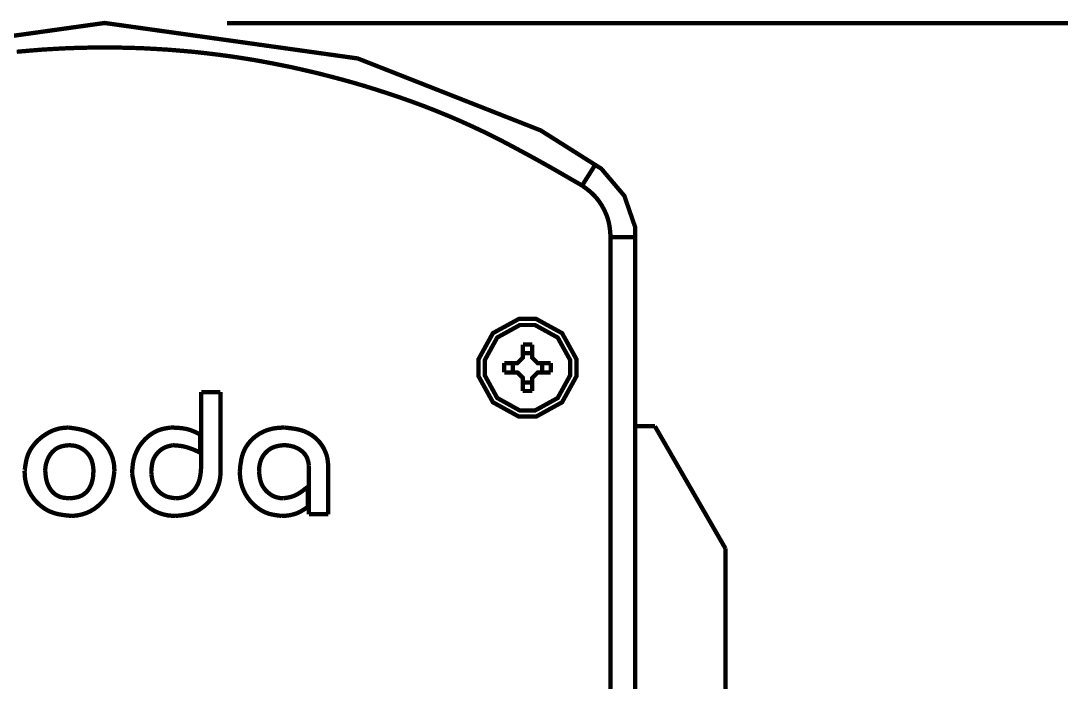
# Model space of a CAD drawing. Extents: x 0.54 to 10.46, y 0.74 to 7.76.
# Drawn here: x 8.368 to 9.038, y 4.597 to 5.023 of the extents above; entities that cross this region are included whole.
import ezdxf

# ---------------------------------------------------------------- set-up
doc = ezdxf.new("R2010")
doc.units = 0
doc.layers.get('0').update_dxf_attribs({"linetype": 'CONTINUOUS'})

msp = doc.modelspace()

# ---------------------------------------------------------------- linework, layer by layer
at = {"color": 0, "const_width": 0.00278}
for points in [[(8.73757, 4.93012), (8.70247, 4.95231), (8.58458, 4.99869), (8.42165, 5.02154), (8.25879, 4.99869), (8.1409, 4.95231), (8.10585, 4.93012)], [(8.72917, 4.91678), (8.72211, 4.92085), (8.71511, 4.92492), (8.70806, 4.92893), (8.70101, 4.93289), (8.6939, 4.93679), (8.68674, 4.94065), (8.67964, 4.94444), (8.67236, 4.94814), (8.66515, 4.95171), (8.65782, 4.95514), (8.65039, 4.9585), (8.64296, 4.96169), (8.63547, 4.96474), (8.62793, 4.96772), (8.62033, 4.97054), (8.61268, 4.97325), (8.60499, 4.97586), (8.59728, 4.97835), (8.58951, 4.98079), (8.58176, 4.98307), (8.57389, 4.98525), (8.56608, 4.98731), (8.55821, 4.98931), (8.55029, 4.99115), (8.54243, 4.99294), (8.53444, 4.99457), (8.52653, 4.9961), (8.51856, 4.99756), (8.51053, 4.99886), (8.50256, 5.00006), (8.49451, 5.00114), (8.48643, 5.00211), (8.47835, 5.00299), (8.47026, 5.00369), (8.46218, 5.00435), (8.4541, 5.00483), (8.44601, 5.00526), (8.43793, 5.00553), (8.42979, 5.00569), (8.42171, 5.00575), (8.41357, 5.00569), (8.40549, 5.00553), (8.39735, 5.00526), (8.38926, 5.00483), (8.38118, 5.00435), (8.3731, 5.00369), (8.36501, 5.00299)], [(8.73757, 4.93012), (8.73753, 4.93012), (8.73747, 4.93001), (8.73747, 4.93001), (8.73742, 4.92985), (8.73736, 4.92985), (8.73731, 4.92974), (8.73731, 4.92974), (8.73725, 4.92964), (8.73725, 4.92958), (8.73714, 4.92947), (8.73708, 4.92936), (8.73703, 4.92919), (8.73693, 4.9291), (8.73671, 4.92876), (8.7366, 4.92854), (8.73643, 4.92833), (8.73633, 4.92811), (8.73617, 4.9279), (8.73551, 4.92681), (8.73529, 4.92654), (8.73508, 4.92622), (8.73492, 4.92589), (8.73449, 4.92524), (8.73426, 4.92486), (8.73406, 4.92453), (8.73361, 4.92378), (8.73335, 4.92344), (8.73312, 4.92307), (8.73286, 4.92264), (8.73264, 4.92225), (8.7321, 4.9215), (8.73188, 4.92106), (8.73161, 4.92068), (8.72917, 4.91678)], [(8.76324, 4.88351), (8.76324, 4.89019), (8.75635, 4.91015), (8.74154, 4.92763), (8.73757, 4.93012)], [(8.7475, 4.88351), (8.74744, 4.88433), (8.7474, 4.88519), (8.74729, 4.88601), (8.74718, 4.88764), (8.74675, 4.8909), (8.74625, 4.89333), (8.74604, 4.89415), (8.74582, 4.89492), (8.74561, 4.89572), (8.74507, 4.89725), (8.74474, 4.89806), (8.74408, 4.89958), (8.74376, 4.90028), (8.743, 4.90181), (8.74262, 4.9025), (8.74219, 4.90326), (8.74181, 4.90397), (8.74138, 4.90468), (8.74089, 4.90539), (8.74046, 4.90603), (8.73996, 4.90674), (8.73899, 4.90804), (8.73844, 4.90869), (8.7379, 4.90929), (8.73736, 4.90994), (8.73563, 4.91168), (8.73503, 4.91222), (8.73438, 4.91276), (8.73378, 4.91331), (8.73312, 4.91379), (8.73247, 4.91433), (8.73118, 4.91531), (8.73047, 4.91581), (8.72982, 4.91629), (8.72917, 4.91683)], [(8.7475, 4.58078), (8.7475, 4.88351)], [(8.7475, 4.88351), (8.76324, 4.88351)], [(8.76324, 4.88351), (8.76324, 4.58078)], [(8.69103, 4.81435), (8.697, 4.81435)], [(8.69103, 4.80707), (8.69103, 4.81435)], [(8.697, 4.81435), (8.697, 4.80707)], [(8.68625, 4.80236), (8.68744, 4.80236), (8.69103, 4.80593), (8.69103, 4.80707)], [(8.69103, 4.80886), (8.697, 4.80886)], [(8.697, 4.80707), (8.697, 4.80593), (8.70053, 4.80236), (8.70171, 4.80236)], [(8.67904, 4.79639), (8.67904, 4.80236)], [(8.67904, 4.80236), (8.68625, 4.80236)], [(8.68625, 4.79639), (8.67904, 4.79639)], [(8.68446, 4.79639), (8.68446, 4.80236)], [(8.69103, 4.79167), (8.69103, 4.79286), (8.68744, 4.79639), (8.68625, 4.79639)], [(8.70171, 4.79639), (8.70053, 4.79639), (8.697, 4.79286), (8.697, 4.79167)], [(8.70171, 4.80236), (8.70893, 4.80236)], [(8.70893, 4.79639), (8.70171, 4.79639)], [(8.70344, 4.80236), (8.70344, 4.79639)], [(8.70893, 4.80236), (8.70893, 4.79639)], [(8.697, 4.78988), (8.69097, 4.78988)], [(8.69103, 4.7844), (8.69103, 4.79167)], [(8.697, 4.79167), (8.697, 4.78444)], [(8.48383, 4.78375), (8.49625, 4.78375)], [(8.48383, 4.73546), (8.48383, 4.78375)], [(8.49625, 4.73139), (8.49625, 4.78375)], [(8.697, 4.7844), (8.69097, 4.7844)], [(8.37017, 4.73301), (8.37028, 4.73383), (8.37033, 4.7346), (8.37044, 4.7354), (8.37067, 4.73693), (8.37082, 4.73774), (8.37093, 4.7385), (8.3711, 4.73926), (8.37125, 4.73996), (8.37142, 4.74078), (8.37164, 4.74149), (8.37185, 4.74224), (8.37213, 4.74294), (8.3724, 4.74371), (8.37272, 4.74442), (8.37304, 4.74507), (8.37381, 4.74647), (8.37418, 4.74713), (8.37506, 4.74843), (8.37554, 4.74908), (8.37701, 4.75087), (8.37756, 4.75146), (8.3781, 4.75201), (8.37864, 4.75261), (8.37924, 4.7531), (8.37983, 4.75364), (8.38162, 4.7551), (8.38422, 4.75683), (8.38493, 4.75722), (8.38558, 4.7576), (8.38629, 4.75797), (8.3884, 4.75896), (8.38992, 4.7595), (8.39063, 4.75971), (8.39214, 4.76014), (8.3929, 4.76031), (8.39518, 4.76064), (8.39594, 4.76069), (8.39675, 4.76074), (8.39828, 4.76085)], [(8.39828, 4.76085), (8.39914, 4.76074), (8.3999, 4.76064), (8.40235, 4.76031), (8.40315, 4.76014), (8.40392, 4.76004), (8.40554, 4.75971), (8.40631, 4.75956), (8.40712, 4.75933), (8.40788, 4.75917), (8.40864, 4.75896), (8.41092, 4.75814), (8.41168, 4.75782), (8.41237, 4.75749), (8.4145, 4.75635), (8.4159, 4.75549), (8.41786, 4.75401), (8.41846, 4.75347), (8.41911, 4.75293), (8.41971, 4.75239), (8.42085, 4.75125), (8.42139, 4.75065), (8.42188, 4.75006), (8.42242, 4.7494), (8.42339, 4.7481), (8.42383, 4.74744), (8.42426, 4.74675), (8.42503, 4.74533), (8.4254, 4.74457), (8.42572, 4.74387), (8.42606, 4.74311), (8.4266, 4.7416), (8.42686, 4.74078), (8.42703, 4.74001), (8.42725, 4.73926), (8.42757, 4.73763), (8.42768, 4.73687), (8.4279, 4.73361), (8.4279, 4.73281)], [(8.46436, 4.76085), (8.46132, 4.76042), (8.46056, 4.76025), (8.45985, 4.76014), (8.4591, 4.75993), (8.45833, 4.75976), (8.45692, 4.75933), (8.45617, 4.75906), (8.45546, 4.75874), (8.45481, 4.75846), (8.4541, 4.75808), (8.45344, 4.75776), (8.45275, 4.75732), (8.4521, 4.75694), (8.4515, 4.75651), (8.45085, 4.75603), (8.45025, 4.75558), (8.44906, 4.75461), (8.44851, 4.75407), (8.44792, 4.75358), (8.44738, 4.75304), (8.44689, 4.75244), (8.44635, 4.7519), (8.44586, 4.75131), (8.44542, 4.75071), (8.44493, 4.75011), (8.4445, 4.74951), (8.44362, 4.74821), (8.44288, 4.7469), (8.44254, 4.74621), (8.44217, 4.7455), (8.44189, 4.74479), (8.44157, 4.74408), (8.44103, 4.74268), (8.44081, 4.74197), (8.4406, 4.74121), (8.44037, 4.7405), (8.44021, 4.73975), (8.44011, 4.73899), (8.43994, 4.73822), (8.43972, 4.73671), (8.43967, 4.73594), (8.43956, 4.73525), (8.43951, 4.73443), (8.43929, 4.73139)], [(8.48307, 4.7564), (8.48269, 4.75662), (8.48221, 4.75683), (8.48004, 4.75792), (8.47954, 4.75814), (8.47911, 4.75831), (8.47868, 4.75851), (8.47825, 4.75868), (8.47775, 4.75885), (8.47732, 4.75906), (8.47689, 4.75922), (8.4764, 4.75933), (8.47597, 4.7595), (8.47547, 4.75965), (8.47504, 4.75976), (8.47358, 4.7601), (8.4731, 4.76014), (8.4726, 4.76025), (8.47217, 4.76031), (8.47168, 4.76042), (8.47071, 4.76053), (8.47021, 4.76053), (8.46875, 4.76069), (8.46826, 4.76069), (8.46778, 4.76074), (8.46679, 4.76074), (8.46631, 4.76079), (8.46533, 4.76079), (8.46485, 4.76085), (8.46436, 4.76085)], [(8.48307, 4.74474), (8.48307, 4.7564)], [(8.50868, 4.73281), (8.50879, 4.73361), (8.50885, 4.73443), (8.50896, 4.73525), (8.509, 4.73606), (8.50911, 4.73687), (8.50922, 4.73763), (8.50939, 4.73844), (8.5095, 4.73926), (8.5096, 4.74001), (8.50976, 4.74083), (8.50999, 4.7416), (8.51014, 4.74235), (8.51042, 4.74311), (8.51064, 4.74387), (8.5109, 4.74463), (8.51124, 4.74539), (8.51187, 4.74681), (8.51226, 4.74756), (8.51264, 4.74826), (8.51307, 4.74892), (8.51357, 4.74962), (8.514, 4.75028), (8.51449, 4.75087), (8.51503, 4.75151), (8.51551, 4.75211), (8.51665, 4.75325), (8.51785, 4.75435), (8.5185, 4.75489), (8.51915, 4.75537), (8.51981, 4.75581), (8.52046, 4.75629), (8.52111, 4.75672), (8.52322, 4.75786), (8.52399, 4.75825), (8.52468, 4.75857), (8.52696, 4.75939), (8.52772, 4.7596), (8.52854, 4.75982), (8.52929, 4.76004), (8.53006, 4.76019), (8.53088, 4.76031), (8.53162, 4.76047), (8.53244, 4.76053), (8.53326, 4.76064), (8.53401, 4.76069), (8.53564, 4.76079), (8.53646, 4.76079), (8.53728, 4.76085)], [(8.53722, 4.76085), (8.53803, 4.76079), (8.53879, 4.76074), (8.54031, 4.76053), (8.54107, 4.76047), (8.54335, 4.76014), (8.54406, 4.76004), (8.54482, 4.75993), (8.54557, 4.75976), (8.54628, 4.7596), (8.54704, 4.75944), (8.54775, 4.75922), (8.5485, 4.75906), (8.54921, 4.75879), (8.54992, 4.75857), (8.55063, 4.75831), (8.55132, 4.75797), (8.55197, 4.75765), (8.55268, 4.75732), (8.55464, 4.75618), (8.55528, 4.75575), (8.55588, 4.75532), (8.55647, 4.75483), (8.55707, 4.75439), (8.55767, 4.75385), (8.55821, 4.75336), (8.55931, 4.75228), (8.55979, 4.75168), (8.56028, 4.75114), (8.56071, 4.75049), (8.56119, 4.74989), (8.56164, 4.74929), (8.56278, 4.74735), (8.5631, 4.74664), (8.56347, 4.74593), (8.56375, 4.74528), (8.56429, 4.74387), (8.56456, 4.74311), (8.56472, 4.7424), (8.56494, 4.74164), (8.56511, 4.74089), (8.56521, 4.74018), (8.56543, 4.73867), (8.56554, 4.73714), (8.5656, 4.73643), (8.56565, 4.73562)], [(8.76324, 4.76167), (8.77604, 4.76167)], [(8.77604, 4.76167), (8.82146, 4.68294)], [(8.39849, 4.74946), (8.39763, 4.74935), (8.39714, 4.74929), (8.39583, 4.74914), (8.3954, 4.74903), (8.39497, 4.74897), (8.39367, 4.74864), (8.39328, 4.74854), (8.39285, 4.74837), (8.39247, 4.74821), (8.39204, 4.74804), (8.39165, 4.74789), (8.39051, 4.74724), (8.39014, 4.74696), (8.38976, 4.74675), (8.38943, 4.74647), (8.38911, 4.74615), (8.38878, 4.74588), (8.38846, 4.74556), (8.38813, 4.74528), (8.38781, 4.74496), (8.38753, 4.74463), (8.38726, 4.74425), (8.38699, 4.74393), (8.38672, 4.74354), (8.38644, 4.74322), (8.38601, 4.74246), (8.38574, 4.74208), (8.38553, 4.74169), (8.38536, 4.74132), (8.38514, 4.74094), (8.38499, 4.7405), (8.38482, 4.74013), (8.3845, 4.73926), (8.38433, 4.73888), (8.38422, 4.73844), (8.38406, 4.73801), (8.38374, 4.73671), (8.38368, 4.73633), (8.38362, 4.73589), (8.38357, 4.7354), (8.3834, 4.7341), (8.3834, 4.73367), (8.38336, 4.73324)], [(8.41444, 4.73367), (8.41428, 4.73497), (8.41422, 4.73546), (8.41411, 4.73633), (8.41401, 4.73676), (8.41396, 4.73719), (8.41351, 4.73893), (8.41336, 4.73936), (8.41325, 4.73981), (8.41308, 4.74018), (8.41292, 4.74061), (8.41271, 4.741), (8.41249, 4.74143), (8.41233, 4.74181), (8.41206, 4.74219), (8.41183, 4.74257), (8.41129, 4.74333), (8.41103, 4.74365), (8.41075, 4.74403), (8.41049, 4.74436), (8.4095, 4.74533), (8.40918, 4.74561), (8.40886, 4.74593), (8.40847, 4.74621), (8.40815, 4.74647), (8.40776, 4.74675), (8.40739, 4.74696), (8.40707, 4.74724), (8.40662, 4.74744), (8.40588, 4.74789), (8.40543, 4.74804), (8.40506, 4.74826), (8.40419, 4.74858), (8.40332, 4.74881), (8.40294, 4.74897), (8.4025, 4.74908), (8.40201, 4.74914), (8.40158, 4.74924), (8.40072, 4.74935), (8.40028, 4.74935), (8.39979, 4.7494), (8.39936, 4.7494), (8.39893, 4.74946), (8.39849, 4.74946)], [(8.45171, 4.73281), (8.45176, 4.73329), (8.45182, 4.73383), (8.45187, 4.73432), (8.45187, 4.73481), (8.45199, 4.73579), (8.45204, 4.73633), (8.45215, 4.73682), (8.45221, 4.73731), (8.45231, 4.73779), (8.45242, 4.73822), (8.45264, 4.73921), (8.45281, 4.73969), (8.45296, 4.74013), (8.45318, 4.74056), (8.45335, 4.74104), (8.45356, 4.74149), (8.45383, 4.74192), (8.4541, 4.74229), (8.45432, 4.74274), (8.45464, 4.74317), (8.45492, 4.74354), (8.45622, 4.74507), (8.45697, 4.74571), (8.45736, 4.7461), (8.45774, 4.74636), (8.45811, 4.74669), (8.45899, 4.74724), (8.45936, 4.7475), (8.46024, 4.74794), (8.46072, 4.74815), (8.46115, 4.74832), (8.46164, 4.74849), (8.46208, 4.74864), (8.46257, 4.74881), (8.463, 4.74892), (8.46354, 4.74903), (8.46451, 4.74924), (8.46496, 4.74935), (8.46544, 4.74946)], [(8.4655, 4.74946), (8.46593, 4.74946), (8.46636, 4.7494), (8.46685, 4.74935), (8.46729, 4.74935), (8.46778, 4.74929), (8.46821, 4.74929), (8.46869, 4.74924), (8.46912, 4.74918), (8.46962, 4.74914), (8.47049, 4.74903), (8.47097, 4.74897), (8.4714, 4.74886), (8.4719, 4.74881), (8.47319, 4.74849), (8.47368, 4.74837), (8.47499, 4.74804), (8.47586, 4.74772), (8.47629, 4.74761), (8.47889, 4.74664), (8.47933, 4.74642), (8.47971, 4.74625), (8.48014, 4.7461), (8.48058, 4.74588), (8.48101, 4.74571), (8.48139, 4.74556), (8.48226, 4.74511), (8.48269, 4.74496), (8.48312, 4.74474)], [(8.53657, 4.74946), (8.53569, 4.74935), (8.53521, 4.74929), (8.53435, 4.74918), (8.53386, 4.74908), (8.53342, 4.74903), (8.53125, 4.74849), (8.52994, 4.74799), (8.52957, 4.74778), (8.52914, 4.74756), (8.52875, 4.7474), (8.52838, 4.74713), (8.528, 4.7469), (8.52686, 4.7461), (8.52653, 4.74576), (8.52621, 4.7455), (8.52582, 4.74517), (8.5255, 4.74485), (8.52522, 4.74451), (8.5249, 4.74419), (8.52463, 4.74382), (8.52431, 4.74349), (8.52408, 4.74311), (8.52354, 4.74235), (8.52311, 4.7416), (8.52268, 4.74072), (8.52251, 4.74035), (8.52186, 4.73861), (8.52154, 4.73731), (8.52149, 4.73687), (8.52138, 4.73639), (8.52126, 4.73551), (8.52126, 4.73508), (8.52121, 4.7346), (8.52115, 4.73415), (8.52115, 4.73367), (8.52111, 4.73324), (8.52111, 4.73281)], [(8.55322, 4.73633), (8.55311, 4.73676), (8.55306, 4.73714), (8.553, 4.73757), (8.5529, 4.73801), (8.55285, 4.73844), (8.55274, 4.73882), (8.55268, 4.73926), (8.55251, 4.73964), (8.5524, 4.74001), (8.55231, 4.74046), (8.55219, 4.74083), (8.55197, 4.74121), (8.55165, 4.74197), (8.55143, 4.74235), (8.55122, 4.74268), (8.551, 4.74306), (8.55072, 4.74338), (8.55051, 4.74376), (8.55024, 4.74403), (8.54997, 4.74436), (8.54964, 4.74468), (8.54937, 4.74501), (8.54807, 4.7461), (8.54775, 4.74631), (8.54736, 4.74658), (8.54704, 4.74681), (8.54665, 4.74701), (8.54633, 4.74724), (8.54596, 4.74744), (8.54482, 4.74794), (8.54438, 4.7481), (8.54362, 4.74843), (8.54324, 4.74854), (8.54281, 4.74864), (8.54243, 4.74875), (8.54156, 4.74897), (8.54118, 4.74908), (8.54075, 4.74914), (8.54036, 4.74918), (8.5395, 4.74929), (8.53911, 4.74935), (8.53868, 4.7494), (8.53787, 4.7494), (8.53743, 4.74946), (8.53657, 4.74946)], [(8.55322, 4.70497), (8.55322, 4.73633)], [(8.37011, 4.73296), (8.37011, 4.73296), (8.37017, 4.73301), (8.37017, 4.73301), (8.37022, 4.73313), (8.37022, 4.73313), (8.37022, 4.73318), (8.37022, 4.73318), (8.37022, 4.73318), (8.37022, 4.73313), (8.37022, 4.73313)], [(8.40022, 4.70389), (8.39936, 4.704), (8.39854, 4.7041), (8.39768, 4.70415), (8.39686, 4.70426), (8.396, 4.70437), (8.39438, 4.70458), (8.39356, 4.70475), (8.39268, 4.70486), (8.39188, 4.70503), (8.39106, 4.70524), (8.39025, 4.7054), (8.38949, 4.70562), (8.38867, 4.70589), (8.38792, 4.70617), (8.38715, 4.70649), (8.38639, 4.70676), (8.38488, 4.70751), (8.38417, 4.7079), (8.3834, 4.70833), (8.382, 4.70931), (8.38069, 4.71029), (8.37939, 4.71137), (8.37879, 4.71197), (8.37819, 4.71251), (8.37761, 4.71317), (8.37701, 4.71376), (8.37646, 4.71442), (8.37549, 4.71571), (8.375, 4.71642), (8.37451, 4.71707), (8.37408, 4.71778), (8.37364, 4.71853), (8.37326, 4.71924), (8.3725, 4.72076), (8.37218, 4.72151), (8.37185, 4.72233), (8.37158, 4.7231), (8.37131, 4.7239), (8.37088, 4.72553), (8.37056, 4.72715), (8.37033, 4.72879), (8.37028, 4.72965), (8.37017, 4.73128), (8.37011, 4.73215), (8.37011, 4.73296)], [(8.38336, 4.73324), (8.38346, 4.73226), (8.38351, 4.73182), (8.38351, 4.73133), (8.38374, 4.72939), (8.38379, 4.72894), (8.38385, 4.72846), (8.38396, 4.72797), (8.38406, 4.72754), (8.38417, 4.72706), (8.38422, 4.72661), (8.38439, 4.72613), (8.3845, 4.72569), (8.38465, 4.72521), (8.38499, 4.72433), (8.38519, 4.7239), (8.38536, 4.72347), (8.38601, 4.72217), (8.38629, 4.72174), (8.38683, 4.72097), (8.3871, 4.72054), (8.38737, 4.72017), (8.38769, 4.71983), (8.38803, 4.71946), (8.38906, 4.71843), (8.38943, 4.71815), (8.38981, 4.71783), (8.39019, 4.71756), (8.39063, 4.71733), (8.391, 4.71707), (8.39188, 4.71664), (8.39231, 4.71647), (8.39274, 4.71625), (8.39324, 4.71615), (8.39367, 4.71599), (8.39415, 4.71588), (8.39458, 4.71576), (8.39507, 4.71565), (8.39551, 4.7156), (8.39794, 4.71533), (8.39839, 4.71533), (8.39887, 4.71528)], [(8.39887, 4.71528), (8.40033, 4.71544), (8.40087, 4.71544), (8.40136, 4.7155), (8.40186, 4.7156), (8.40229, 4.71565), (8.40278, 4.71571), (8.40424, 4.71604), (8.40468, 4.71619), (8.40517, 4.71631), (8.4056, 4.71647), (8.40608, 4.71669), (8.40739, 4.71733), (8.40782, 4.71761), (8.40858, 4.71815), (8.40972, 4.71913), (8.41004, 4.71946), (8.41069, 4.72021), (8.41097, 4.7206), (8.41129, 4.72103), (8.41151, 4.7214), (8.41206, 4.72228), (8.41271, 4.72358), (8.41287, 4.72401), (8.41308, 4.7245), (8.41319, 4.72499), (8.41336, 4.72542), (8.41351, 4.72592), (8.41363, 4.72635), (8.41396, 4.72781), (8.41401, 4.72831), (8.41411, 4.72879), (8.41417, 4.72922), (8.41422, 4.72976), (8.41422, 4.73019), (8.41428, 4.73068), (8.41433, 4.73122), (8.41433, 4.73167), (8.41439, 4.73215), (8.41439, 4.73264), (8.41444, 4.73318), (8.41444, 4.73367)], [(8.4279, 4.73281), (8.42779, 4.73204), (8.42774, 4.73122), (8.42763, 4.73047), (8.42751, 4.72965), (8.4274, 4.72889), (8.42725, 4.72814), (8.42714, 4.72732), (8.42665, 4.72504), (8.426, 4.72276), (8.42572, 4.722), (8.42546, 4.72131), (8.42513, 4.7206), (8.42481, 4.71983), (8.42449, 4.71913), (8.4241, 4.71847), (8.42367, 4.71778), (8.42329, 4.71712), (8.42285, 4.71642), (8.42236, 4.71576), (8.42193, 4.71511), (8.42144, 4.71451), (8.4209, 4.71386), (8.42042, 4.71326), (8.41986, 4.71268), (8.41878, 4.71158), (8.41758, 4.7105), (8.41699, 4.71001), (8.41635, 4.70953), (8.41575, 4.70904), (8.4151, 4.70856), (8.41444, 4.70811), (8.41374, 4.70774), (8.41308, 4.70731), (8.41237, 4.70692), (8.41097, 4.70628), (8.41021, 4.70594), (8.4095, 4.70568), (8.40799, 4.70514), (8.40722, 4.70492), (8.40647, 4.70475), (8.40565, 4.70454), (8.40489, 4.70443), (8.40414, 4.70426), (8.40332, 4.70415), (8.40256, 4.7041), (8.40181, 4.704), (8.40099, 4.70394), (8.40022, 4.70389)], [(8.43929, 4.73139), (8.43946, 4.73063), (8.43967, 4.72911), (8.44015, 4.72683), (8.44026, 4.72607), (8.44043, 4.72532), (8.44065, 4.72456), (8.44081, 4.72385), (8.44125, 4.72233), (8.44233, 4.71951), (8.44265, 4.71881), (8.44303, 4.7181), (8.44336, 4.71744), (8.44374, 4.71674), (8.44461, 4.71544), (8.44499, 4.71479), (8.44646, 4.713), (8.447, 4.7124), (8.44863, 4.71078), (8.44922, 4.71024), (8.44982, 4.70975), (8.45042, 4.70931), (8.45101, 4.70882), (8.45231, 4.70796), (8.45361, 4.70719), (8.45432, 4.70682), (8.45574, 4.70617), (8.45714, 4.70562), (8.4579, 4.70535), (8.45861, 4.70514), (8.45936, 4.70492), (8.46089, 4.70458), (8.46158, 4.70443), (8.46235, 4.70426), (8.46317, 4.70421), (8.46392, 4.7041), (8.46696, 4.70389)], [(8.45176, 4.73085), (8.45176, 4.73085), (8.45176, 4.73096), (8.45176, 4.73096), (8.45176, 4.73107), (8.45176, 4.73107), (8.45176, 4.73118), (8.45176, 4.73118), (8.45176, 4.73122), (8.45176, 4.73122), (8.45176, 4.73133), (8.45176, 4.73133), (8.45176, 4.73144), (8.45176, 4.73144), (8.45171, 4.73156), (8.45171, 4.73156), (8.45171, 4.73172), (8.45171, 4.73172), (8.45171, 4.73182), (8.45171, 4.73182), (8.45171, 4.73281)], [(8.46756, 4.71528), (8.46496, 4.7156), (8.46446, 4.71571), (8.46408, 4.71576), (8.46365, 4.71588), (8.46322, 4.71593), (8.46278, 4.71604), (8.46235, 4.71619), (8.46197, 4.71631), (8.46153, 4.71642), (8.4611, 4.71658), (8.46072, 4.71679), (8.46035, 4.71696), (8.45882, 4.71783), (8.45844, 4.7181), (8.45806, 4.71832), (8.45742, 4.71886), (8.45703, 4.71918), (8.45671, 4.71946), (8.45578, 4.72038), (8.45551, 4.72071), (8.45518, 4.72108), (8.45497, 4.7214), (8.45469, 4.72179), (8.45443, 4.72211), (8.45356, 4.72364), (8.4534, 4.72407), (8.45324, 4.72444), (8.45301, 4.72488), (8.4529, 4.72526), (8.45275, 4.72569), (8.45264, 4.72613), (8.45247, 4.72657), (8.45236, 4.72694), (8.45231, 4.72738), (8.45221, 4.72781), (8.4521, 4.72868), (8.45199, 4.72911), (8.45176, 4.73085)], [(8.46696, 4.70389), (8.46778, 4.704), (8.4694, 4.7041), (8.47017, 4.70421), (8.47097, 4.70426), (8.47179, 4.70437), (8.47254, 4.70449), (8.47336, 4.70458), (8.47413, 4.70475), (8.47493, 4.70486), (8.47569, 4.70503), (8.47797, 4.70568), (8.47868, 4.70594), (8.47944, 4.70628), (8.48085, 4.70692), (8.48226, 4.70768), (8.48292, 4.70811), (8.48356, 4.70861), (8.48421, 4.70904), (8.48551, 4.71001), (8.48671, 4.7111), (8.48725, 4.71164), (8.48785, 4.71218), (8.48893, 4.71338), (8.48942, 4.71397), (8.48996, 4.71457), (8.49046, 4.71522), (8.49094, 4.71582), (8.49138, 4.71647), (8.49181, 4.71718), (8.49224, 4.71783), (8.49376, 4.72065), (8.49403, 4.72136), (8.49436, 4.72211), (8.49462, 4.72287), (8.4949, 4.72358), (8.49511, 4.72439), (8.49539, 4.72515), (8.49571, 4.72667), (8.49582, 4.72749), (8.49599, 4.72825), (8.49604, 4.72906), (8.49615, 4.72982), (8.49621, 4.73063), (8.49625, 4.73139)], [(8.48383, 4.73546), (8.48378, 4.73492), (8.48372, 4.73443), (8.48367, 4.73389), (8.48367, 4.73335), (8.48361, 4.73286), (8.48356, 4.73232), (8.48351, 4.73182), (8.48346, 4.73128), (8.48335, 4.73074), (8.48329, 4.73025), (8.48318, 4.72976), (8.48312, 4.72922), (8.48292, 4.72825), (8.48281, 4.72771), (8.48264, 4.72721), (8.48253, 4.72672), (8.48221, 4.72575), (8.48199, 4.72526), (8.48182, 4.72478), (8.48161, 4.72433), (8.48139, 4.72385), (8.48112, 4.72342), (8.48085, 4.72293), (8.48062, 4.7225), (8.48031, 4.72206), (8.48004, 4.72163), (8.47971, 4.72119), (8.47944, 4.72081), (8.47906, 4.72038), (8.47874, 4.72), (8.47835, 4.71962), (8.47797, 4.71929), (8.4776, 4.71892), (8.47721, 4.71858), (8.47678, 4.71826), (8.4764, 4.71793), (8.47597, 4.71767), (8.47547, 4.71739), (8.47504, 4.71712), (8.47461, 4.7169), (8.47314, 4.71625), (8.47217, 4.71593), (8.47119, 4.71571), (8.47065, 4.7156), (8.47017, 4.7155), (8.46962, 4.71544), (8.46912, 4.71539), (8.46858, 4.71533), (8.4681, 4.71533), (8.46756, 4.71528)], [(8.53569, 4.70389), (8.53489, 4.704), (8.53412, 4.7041), (8.53331, 4.70421), (8.53179, 4.70443), (8.53097, 4.70454), (8.53022, 4.70469), (8.52946, 4.70481), (8.52869, 4.70503), (8.52794, 4.70518), (8.52724, 4.7054), (8.52572, 4.70594), (8.52501, 4.70622), (8.52431, 4.70654), (8.52289, 4.70731), (8.52225, 4.70768), (8.52154, 4.70811), (8.52089, 4.70856), (8.52029, 4.70899), (8.51964, 4.70947), (8.51904, 4.70996), (8.51725, 4.71158), (8.51671, 4.71213), (8.51617, 4.71272), (8.51563, 4.71326), (8.51514, 4.71386), (8.51465, 4.71451), (8.51417, 4.71511), (8.51286, 4.71707), (8.5121, 4.71847), (8.51172, 4.71913), (8.51139, 4.71983), (8.51107, 4.7206), (8.51074, 4.72131), (8.51047, 4.72206), (8.51019, 4.72276), (8.50956, 4.72504), (8.50922, 4.72657), (8.50911, 4.72738), (8.5089, 4.72889), (8.50885, 4.72971), (8.50879, 4.73047), (8.50874, 4.73128), (8.50874, 4.73204), (8.50868, 4.73281)], [(8.52111, 4.73281), (8.52115, 4.73232), (8.52115, 4.73188), (8.52126, 4.7309), (8.52132, 4.73047), (8.52143, 4.72949), (8.52149, 4.72906), (8.52154, 4.72857), (8.52175, 4.72771), (8.52186, 4.72721), (8.52219, 4.72592), (8.52268, 4.72461), (8.52311, 4.72374), (8.52328, 4.72336), (8.52354, 4.72293), (8.52376, 4.72254), (8.52403, 4.72217), (8.52431, 4.72174), (8.52458, 4.7214), (8.52485, 4.72103), (8.52518, 4.72065), (8.52544, 4.72032), (8.52582, 4.71994), (8.5261, 4.71962), (8.52647, 4.71929), (8.52681, 4.71903), (8.52718, 4.71869), (8.52756, 4.71843), (8.52789, 4.71815), (8.52826, 4.71789), (8.52869, 4.71761), (8.52908, 4.71733), (8.52946, 4.71712), (8.52989, 4.7169), (8.53028, 4.71669), (8.53071, 4.71653), (8.53114, 4.71631), (8.53162, 4.71615), (8.53201, 4.71599), (8.5325, 4.71588), (8.53293, 4.71576), (8.53342, 4.71565), (8.53386, 4.71556), (8.53429, 4.7155), (8.53478, 4.71539), (8.53521, 4.71539), (8.53569, 4.71533), (8.53618, 4.71533), (8.53663, 4.71528)], [(8.56565, 4.73562), (8.56565, 4.70492)], [(8.53663, 4.71528), (8.53749, 4.71539), (8.53797, 4.7155), (8.53928, 4.71565), (8.53971, 4.71576), (8.54015, 4.71582), (8.54232, 4.71636), (8.54269, 4.71653), (8.54312, 4.71664), (8.54357, 4.71679), (8.54394, 4.71701), (8.54438, 4.71718), (8.54476, 4.71739), (8.54514, 4.71756), (8.54557, 4.71778), (8.54633, 4.71821), (8.54671, 4.71847), (8.54747, 4.71892), (8.54824, 4.71946), (8.54856, 4.71967), (8.54932, 4.72021), (8.54964, 4.72049), (8.55003, 4.72076), (8.55035, 4.72103), (8.55072, 4.72131), (8.55106, 4.72157), (8.55143, 4.72185), (8.55176, 4.72211), (8.55214, 4.72239), (8.55246, 4.72265)], [(8.55246, 4.72265), (8.55246, 4.70964)], [(8.55246, 4.70969), (8.55171, 4.70915), (8.55137, 4.70893), (8.551, 4.70865), (8.55057, 4.70844), (8.55024, 4.70817), (8.54986, 4.70796), (8.54943, 4.70768), (8.54867, 4.70725), (8.54829, 4.70697), (8.5479, 4.70676), (8.54747, 4.7066), (8.5471, 4.70638), (8.54665, 4.70617), (8.54628, 4.706), (8.54585, 4.70578), (8.54542, 4.70562), (8.54503, 4.70551), (8.54372, 4.70503), (8.54156, 4.70449), (8.54107, 4.70443), (8.54064, 4.70432), (8.54021, 4.70426), (8.53971, 4.70421), (8.53842, 4.70404), (8.53792, 4.70404), (8.53749, 4.704), (8.53706, 4.704), (8.53657, 4.70394), (8.53614, 4.70394), (8.53569, 4.70389)], [(8.56565, 4.70497), (8.55322, 4.70497)], [(8.82146, 4.68294), (8.82146, 4.48551)]]:
    msp.add_lwpolyline(points, dxfattribs=at)
for points in [[(8.42171, 5.02149), (8.42171, 5.02149)], [(8.66249, 4.79937), (8.66249, 4.80496), (8.67171, 4.82167), (8.68842, 4.83083), (8.69401, 4.83083), (8.69954, 4.83083), (8.71625, 4.82167), (8.72547, 4.80496), (8.72547, 4.79937), (8.72547, 4.79383), (8.71625, 4.77713), (8.69954, 4.7679), (8.69401, 4.7679), (8.68842, 4.7679), (8.67171, 4.77713), (8.66249, 4.79383), (8.66249, 4.79937)], [(8.66644, 4.79937), (8.66644, 4.80425), (8.67449, 4.81885), (8.68907, 4.82693), (8.69396, 4.82693), (8.69879, 4.82693), (8.71343, 4.81885), (8.72151, 4.80425), (8.72151, 4.79937), (8.72151, 4.79454), (8.71343, 4.77989), (8.69879, 4.77181), (8.69396, 4.77181), (8.68907, 4.77181), (8.67449, 4.77989), (8.66644, 4.79454), (8.66644, 4.79937)]]:
    msp.add_lwpolyline(points, close=True, dxfattribs=at)
at = {"color": 9, "const_width": 0.00278}
msp.add_lwpolyline([(8.50037, 5.02149), (9.63747, 5.02149)], dxfattribs=at)

doc.saveas('drawing.dxf')
